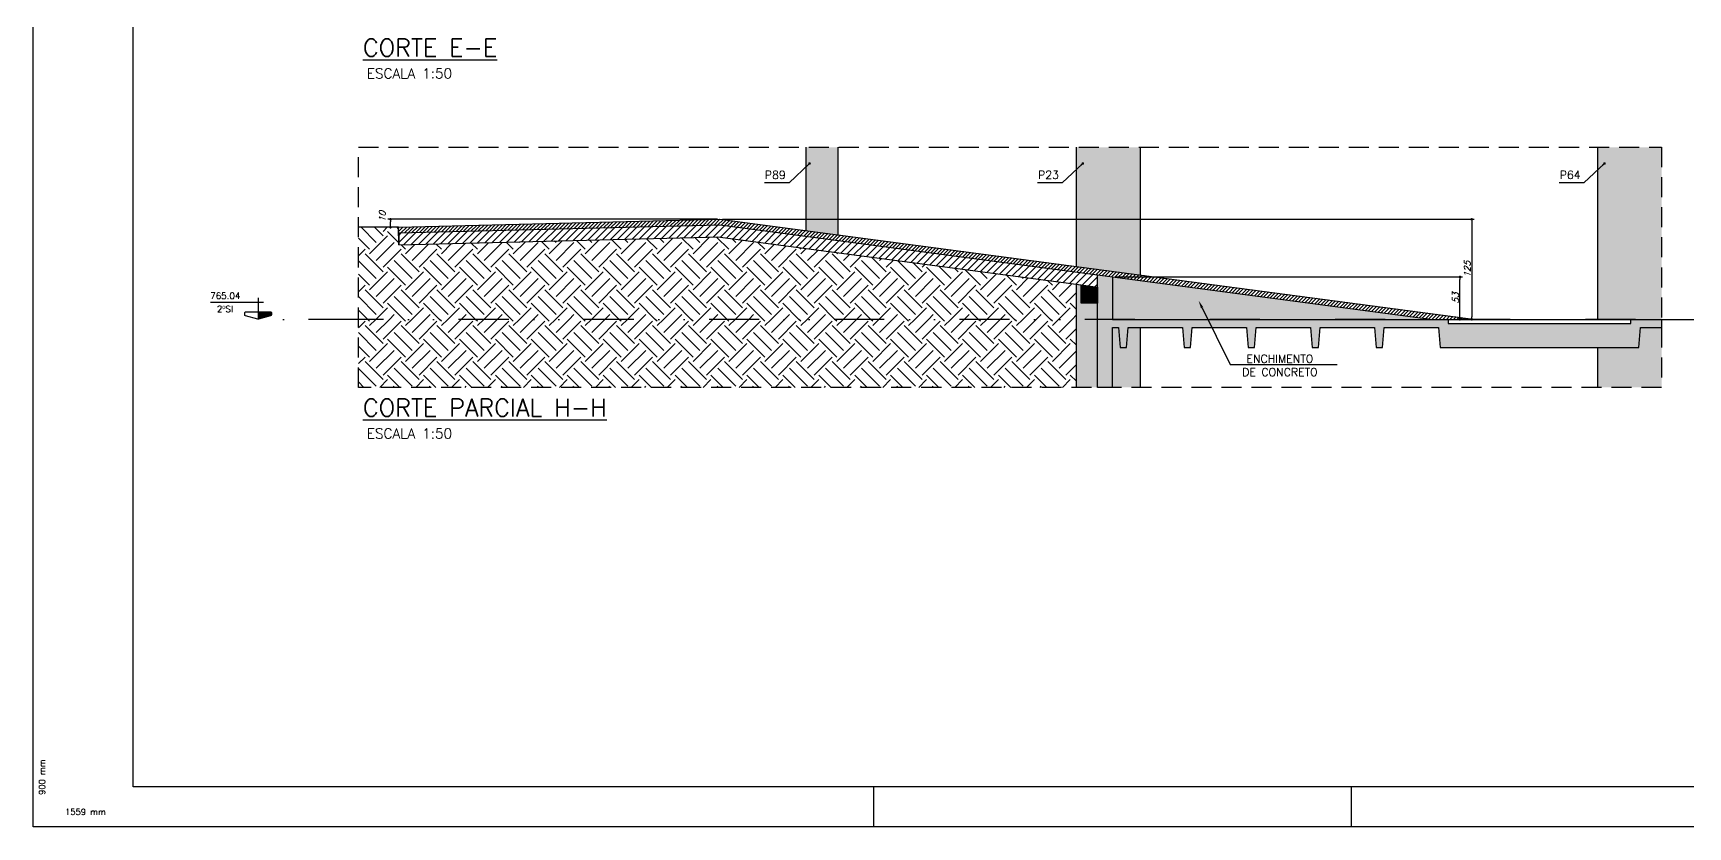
# Model space of a CAD drawing. Header units: millimetres. Extents: x 0 to 7795, y 0 to 4500.
# Drawn here: x 0 to 2068, y 0 to 992 of the extents above; entities that cross this region are included whole.
import ezdxf
from ezdxf import colors
from ezdxf.entities.mleader import LeaderData, LeaderLine
from ezdxf.enums import TextEntityAlignment as Align
from ezdxf.math import Vec2, Vec3

# ---------------------------------------------------------------- set-up
doc = ezdxf.new("R2010")
doc.units = ezdxf.units.MM
doc.header["$LTSCALE"] = 50
doc.linetypes.add('DASHED', pattern=[0.75, 0.5, -0.25])
doc.linetypes.add('DIVIDE2', pattern=[0.625, 0.25, -0.125, 0, -0.125, 0, -0.125])
for name, color, linetype in [('AR-TEXTO_REGUA 120_1-200', 4, 'Continuous'), ('F-AUX', 2, 'Continuous'), ('F-AUX-DET', 2, 'Continuous'), ('F-AUX-RED', 1, 'Continuous'), ('F-AUX-VARIACAO', 2, 'Continuous'), ('F-CORTE', 4, 'Continuous'), ('F-COTAS', 106, 'Continuous'), ('F-EIXOS-DET', 1, 'Continuous'), ('F-LEADER', 1, 'Continuous'), ('F-MARGEM', 1, 'Continuous'), ('F-NÍVEL-VISTA', 2, 'Continuous'), ('F-SOLIDO-CORTE', 71, 'Continuous'), ('F-TEXTO', 6, 'Continuous'), ('F-TEXTO-YELLOW', 2, 'Continuous'), ('F-VISTA', 2, 'Continuous'), ('F-VISTA SÓLIDO 1', 254, 'Continuous')]:
    doc.layers.add(name, color=color, linetype=linetype)
doc.styles.add('CP-TEXT-INCL', font='simplex.shx', dxfattribs={"oblique": 20})
doc.styles.add('MCP', font='simplex.shx')
doc.styles.add('REGUA-120-esc1_200', font='simplex.shx', dxfattribs={"height": 0.6})
doc.styles.add('ROMANS', font='simplex.shx')
doc.styles.get("Standard").update_dxf_attribs({"font": 'txt.shx'})
doc.dimstyles.new('CP-COTAS-50', dxfattribs={"dimscale": 0.64, "dimtxt": 12.5, "dimasz": 5, "dimexe": 5, "dimexo": 5, "dimgap": 2.5, "dimtad": 1, "dimdec": 1, "dimdsep": 46, "dimtxsty": 'CP-TEXT-INCL', "dimblk1": 'DOT', "dimblk2": 'DOT', "dimsah": 1, "dimcen": 9, "dimclrd": 256, "dimclre": 256, "dimclrt": 256, "dimadec": 0, "dimazin": 0, "dimtfac": 1, "dimtdec": 1, "dimtmove": 2, "dimatfit": 3, "dimldrblk": 'DOT', "dimfxl": 5, "dimtolj": 1, "dimarcsym": 0})
pattern_1 = [(45, (-4007.956, -602.684), (0, 44.90128), [31.75, -31.75]), (45, (-4016.375, -594.265), (0, 44.90128), [31.75, -31.75]), (45, (-4024.794, -585.846), (0, 44.90128), [31.75, -31.75]), (135, (-4024.794, -580.234), (-44.90128, 0), [31.75, -31.75]), (135, (-4016.375, -571.815), (-44.90128, 0), [31.75, -31.75]), (135, (-4007.956, -563.396), (-44.90128, 0), [31.75, -31.75])]

# ---------------------------------------------------------------- blocks, each defined once
blk = doc.blocks.new('_DOT')
at = {"color": 0, "linetype": 'ByBlock'}
blk.add_line((-0.5, 0), (-1, 0), dxfattribs=at)
at = {"color": 0, "linetype": 'ByBlock', "const_width": 0.5}
blk.add_lwpolyline([(-0.25, 0, 1), (0.25, 0, 1)], format="xyb", close=True, dxfattribs=at)
blk = doc.blocks.new('*D58')
at = {"layer": 'DEFPOINTS', "color": 0, "transparency": 16777216}
for p in [(858.3, 759.4), (1797.6, 634.4), (1802.3, 634.4)]:
    blk.add_point(p, dxfattribs=at)
at = {"layer": 'F-COTAS', "lineweight": -2, "transparency": 16777216}
for p, q in [((861.5, 759.4), (1800.8, 759.4)), ((1797.6, 756.2), (1797.6, 637.6)), ((1799.1, 634.4), (1794.4, 634.4))]:
    blk.add_line(p, q, dxfattribs=at)
at = {"layer": 'F-COTAS', "lineweight": -2, "transparency": 16777216, "xscale": 3.2, "yscale": 3.2, "zscale": 3.2}
for p, rotation in [((1797.6, 759.4), 90), ((1797.6, 634.4), 270)]:
    blk.add_blockref('_DOT', p, dxfattribs=dict(at, rotation=rotation))
at = {"layer": 'F-COTAS', "transparency": 16777216, "insert": (1792, 696.9), "char_height": 8, "attachment_point": 5, "rotation": 90, "style": 'CP-TEXT-INCL'}
blk.add_mtext('\\A1;125', dxfattribs=at)
blk = doc.blocks.new('*D59')
at = {"layer": 'DEFPOINTS', "color": 0, "transparency": 16777216}
for p in [(446.6, 759.4), (456.7, 749.4), (858.3, 759.4)]:
    blk.add_point(p, dxfattribs=at)
at = {"layer": 'F-COTAS', "lineweight": -2, "transparency": 16777216}
for p, q in [((855.1, 759.4), (443.4, 759.4)), ((453.5, 749.4), (443.4, 749.4)), ((446.6, 752.6), (446.6, 756.2))]:
    blk.add_line(p, q, dxfattribs=at)
at = {"layer": 'F-COTAS', "lineweight": -2, "transparency": 16777216, "xscale": 3.2, "yscale": 3.2, "zscale": 3.2}
for p, rotation in [((446.6, 759.4), 90), ((446.6, 749.4), 270)]:
    blk.add_blockref('_DOT', p, dxfattribs=dict(at, rotation=rotation))
at = {"layer": 'F-COTAS', "transparency": 16777216, "insert": (436.3, 762.8), "char_height": 8, "attachment_point": 5, "rotation": 90, "style": 'CP-TEXT-INCL'}
blk.add_mtext('\\A1;10', dxfattribs=at)
blk = doc.blocks.new('*D60')
at = {"layer": 'DEFPOINTS', "color": 0, "transparency": 16777216}
for p in [(1348.8, 687.4), (1782.9, 687.4), (1348.8, 634.4)]:
    blk.add_point(p, dxfattribs=at)
at = {"layer": 'F-COTAS', "lineweight": -2, "transparency": 16777216}
for p, q in [((1352, 687.4), (1786.1, 687.4)), ((1782.9, 637.6), (1782.9, 684.2)), ((1352, 634.4), (1786.1, 634.4))]:
    blk.add_line(p, q, dxfattribs=at)
at = {"layer": 'F-COTAS', "lineweight": -2, "transparency": 16777216, "xscale": 3.2, "yscale": 3.2, "zscale": 3.2}
for p, rotation in [((1782.9, 687.4), 90), ((1782.9, 634.4), 270)]:
    blk.add_blockref('_DOT', p, dxfattribs=dict(at, rotation=rotation))
at = {"layer": 'F-COTAS', "transparency": 16777216, "insert": (1777.3, 660.9), "char_height": 8, "attachment_point": 5, "rotation": 90, "style": 'CP-TEXT-INCL'}
blk.add_mtext('\\A1;53', dxfattribs=at)
blk = doc.blocks.new('A0-2L_900')
at = {"layer": 'F-MARGEM', "color": 2}
for p, q in [((21, 1), (21, 0)), ((32.95, 0), (32.95, 1))]:
    blk.add_line(p, q, dxfattribs=at)
blk.add_lwpolyline([(155.9, 0), (0, 0), (0, 90), (155.9, 90)], close=True, dxfattribs=at)
at = {"layer": 'F-MARGEM', "color": 7}
blk.add_lwpolyline([(2.5, 89), (154.9, 89), (154.9, 1), (2.5, 1)], close=True, dxfattribs=at)
at = {"layer": 'F-MARGEM', "color": 1, "style": 'MCP'}
blk.add_text('900 mm', height=0.1524, rotation=90, dxfattribs=at).set_placement((0.3, 0.8))
blk.add_text('1559 mm', height=0.1524, dxfattribs=at).set_placement((0.8, 0.3))
blk = doc.blocks.new('Nível - Vista')
at = {"layer": 'F-NÍVEL-VISTA'}
blk.add_hatch(color=71, dxfattribs=at).paths.add_polyline_path([(0, 0.238), (-0.38, 0.238, 0.414214), (-0.42, 0.198), (-0.42, 0.148, 0.331206), (-0.391, 0.11), (-0.011, 0.002, 0.072993), (0, 0)])
at = {"layer": 'F-NÍVEL-VISTA', "color": 2}
for p, q in [((-0.168, 0.521), (1.493, 0.521)), ((0, 0.67), (0, 0))]:
    blk.add_line(p, q, dxfattribs=at)
blk.add_lwpolyline([(-0.011, 0.002, 0.146769), (0.011, 0.002), (0.391, 0.11, 0.331206), (0.42, 0.148), (0.42, 0.198, 0.414214), (0.38, 0.238), (-0.38, 0.238, 0.414214), (-0.42, 0.198), (-0.42, 0.148, 0.331206), (-0.391, 0.11), (-0.011, 0.002, 0.146769), (0.011, 0.002)], format="xyb", dxfattribs=at)
at = {"layer": 'F-TEXTO', "color": 3, "style": 'MCP'}
for tag, p in [('NÍVEL', (1.026, 0.636)), ('NÍVEL_DETALHE', (1.02, 0.186))]:
    blk.add_attdef(tag, text='', height=0.2, dxfattribs=at).set_placement(p, align=Align.CENTER)

msp = doc.modelspace()

# ---------------------------------------------------------------- hatches: boundary and pattern name
at = {"layer": 'F-AUX-DET'}
h = msp.add_hatch(dxfattribs=at)
h.set_pattern_fill('EARTH', color=252, scale=5, angle=45)
h.set_pattern_definition(pattern_1)
h.paths.add_polyline_path([(857.12, 737.36), (457.2, 727.4), (456.83, 742.4), (456.66, 749.4), (406.66, 749.4), (406.66, 634.4), (1303.8, 634.4), (1303.8, 678.21)])
h = msp.add_hatch(dxfattribs=at)
h.set_pattern_fill('EARTH', color=252, scale=5, angle=45)
h.set_pattern_definition(pattern_1)
h.paths.add_polyline_path([(1303.8, 634.4), (406.66, 634.4), (406.66, 549.4), (1303.8, 549.4)])
at = {"layer": 'F-AUX-RED'}
h = msp.add_hatch(dxfattribs=at)
h.set_pattern_fill('AR-CONC', color=256, scale=0.025)
h.set_pattern_definition([(50, (-17.928, 1306.6366), (4.554617, -0.398477), [0.47625, -5.23875]), (355, (-17.928, 1306.6366), (-0.881086, 4.776421), [0.381, -4.191015]), (100.45144, (-17.5484, 1306.6034), (3.673531, 4.377944), [0.40475, -4.452256]), (46.1842, (-17.928, 1307.9066), (6.776976, -1.051058), [0.714375, -7.858125]), (96.63556, (-17.363, 1307.819), (5.935103, 6.185653), [0.607126, -6.67839]), (351.18415, (-17.928, 1307.9066), (5.935103, 6.185653), [0.5715, -6.286493]), (21, (-17.293, 1307.589), (3.79036, -2.55663), [0.47625, -5.23875]), (326, (-17.293, 1307.589), (1.545051, 4.604699), [0.381, -4.191]), (71.45144, (-16.977, 1307.376), (5.33541, 2.048069), [0.40475, -4.452248]), (37.5, (-17.928, 1306.6366), (0.0772151, 2.113876), [0, -4.1402, 0, -4.2545, 0, -4.206875]), (7.5, (-17.928, 1306.6366), (1.6704916, 2.5045144), [0, -2.4257, 0, -4.04495, 0, -1.603375]), (327.5, (-19.344, 1306.6366), (3.3897649, -0.1432186), [0, -1.5875, 0, -4.953, 0, -6.57225]), (317.5, (-19.979, 1306.6366), (3.7032295, 0.6356623), [0, -2.06375, 0, -3.2893, 0, -4.66725])])
h.paths.add_polyline_path([(1348.8, 687.39), (1348.8, 634.4), (1748.97, 634.4)])
at = {"layer": 'F-AUX-VARIACAO'}
h = msp.add_hatch(dxfattribs=at)
h.set_pattern_fill('ANSI31', color=253)
h.set_pattern_definition([(45, (-17.928, 1306.6366), (-2.245064, 2.245064), [])])
h.paths.add_polyline_path([(858.3, 759.4), (456.66, 749.4), (456.83, 742.4), (857.92, 752.39), (1748.97, 634.4), (1756.3, 634.4), (1802.3, 634.4)])
at = {"layer": 'F-SOLIDO-CORTE'}
h = msp.add_hatch(dxfattribs=at)
h.set_pattern_fill('ANSI31', color=1, scale=2, style=0)
h.set_pattern_definition([(45, (181.656, -1879.701), (-4.490128, 4.490128), [])])
h.paths.add_polyline_path([(456.83, 742.4), (457.2, 727.4), (857.12, 737.36), (1329.8, 674.77), (1329.8, 689.9), (857.92, 752.39)])
h = msp.add_hatch(color=256, dxfattribs=at)
h.dxf.hatch_style = 1
h.paths.add_polyline_path([(1348.8, 624.4), (1356.3, 624.4), (1358.3, 599.4), (1366.3, 599.4), (1368.3, 624.4), (1436.3, 624.4), (1438.3, 599.4), (1446.3, 599.4), (1448.3, 624.4), (1516.3, 624.4), (1518.3, 599.4), (1526.3, 599.4), (1528.3, 624.4), (1596.3, 624.4), (1598.3, 599.4), (1606.3, 599.4), (1608.3, 624.4), (1676.3, 624.4), (1678.3, 599.4), (1686.3, 599.4), (1688.3, 624.4), (1756.3, 624.4), (1758.3, 599.4), (2006.3, 599.4), (2008.3, 624.4), (2034.87, 624.4), (2034.87, 634.4), (1996.3, 634.4), (1996.3, 629.4), (1768.3, 629.4), (1768.3, 634.4), (1348.8, 634.4), (1348.8, 687.39), (1329.8, 689.9), (1329.8, 549.4), (1348.8, 549.4)])
h = msp.add_hatch(color=256, dxfattribs=at)
h.dxf.hatch_style = 1
h.paths.add_polyline_path([(1329.8, 674.77), (1309.8, 677.42), (1309.8, 654.77), (1329.8, 654.77)])
at = {"layer": 'F-VISTA SÓLIDO 1'}
for points in [[(1005.8, 849.4), (965.8, 849.4), (965.8, 745.16), (1005.8, 739.87)], [(1383.8, 849.4), (1303.8, 849.4), (1303.8, 700.41), (1383.8, 689.81)], [(1309.8, 654.77), (1309.8, 677.42), (1303.8, 678.21), (1303.8, 634.4), (1329.8, 634.4), (1329.8, 654.77)], [(1329.8, 634.4), (1303.8, 634.4), (1303.8, 549.4), (1329.8, 549.4)], [(1383.8, 624.4), (1368.3, 624.4), (1366.3, 599.4), (1358.3, 599.4), (1356.3, 624.4), (1348.8, 624.4), (1348.8, 549.4), (1383.8, 549.4)]]:
    msp.add_hatch(color=256, dxfattribs=at).paths.add_polyline_path(points)
h = msp.add_hatch(color=256, dxfattribs=at)
h.paths.add_polyline_path([(2034.87, 849.4), (1955.3, 849.4), (1955.3, 634.4), (2002.3, 634.4), (2034.87, 634.4)])
h.paths.add_polyline_path([(1996.3, 634.4), (1955.3, 634.4)], flags=17)
h.paths.add_polyline_path([(2034.87, 624.4), (2008.3, 624.4), (2006.3, 599.4), (1955.3, 599.4), (1955.3, 549.4), (2034.87, 549.4)])

# ---------------------------------------------------------------- linework, layer by layer
at = {"layer": 'F-AUX'}
msp.add_line((1768.3, 634.4), (1996.3, 634.4), dxfattribs=at)
at = {"layer": 'F-AUX', "color": 1, "linetype": 'DASHED'}
msp.add_lwpolyline([(2034.87, 549.4), (406.66, 549.4), (406.66, 849.4), (2034.87, 849.4)], close=True, dxfattribs=at)
at = {"layer": 'F-AUX-RED'}
for points in [[(456.66, 749.4), (406.66, 749.4)], [(457.2, 727.4), (456.66, 749.4)], [(1348.8, 687.39), (1748.97, 634.4)]]:
    msp.add_lwpolyline(points, dxfattribs=at)
at = {"layer": 'F-AUX-VARIACAO', "color": 253}
msp.add_lwpolyline([(456.66, 749.4), (858.3, 759.4), (1802.3, 634.4)], dxfattribs=at)
at = {"layer": 'F-CORTE', "color": 3}
for points in [[(456.83, 742.4), (857.92, 752.39), (1329.8, 689.9)], [(457.2, 727.4), (858.84, 737.4)], [(855.41, 737.59), (1309.8, 677.42)]]:
    msp.add_lwpolyline(points, dxfattribs=at)
at = {"layer": 'F-CORTE'}
for points in [[(1329.8, 549.4), (1329.8, 689.9), (1348.8, 687.39), (1348.8, 634.4), (1768.3, 634.4), (1768.3, 629.4), (1996.3, 629.4), (1996.3, 634.4), (2034.87, 634.4)], [(1329.8, 674.77), (1329.8, 654.77), (1309.8, 654.77), (1309.8, 677.42)], [(1309.8, 677.42), (1329.8, 674.77)], [(1348.8, 549.4), (1348.8, 624.4), (1356.3, 624.4), (1358.3, 599.4), (1366.3, 599.4), (1366.3, 599.4), (1368.3, 624.4), (1436.3, 624.4), (1438.3, 599.4), (1446.3, 599.4), (1446.3, 599.4), (1448.3, 624.4), (1516.3, 624.4), (1518.3, 599.4), (1526.3, 599.4), (1526.3, 599.4), (1528.3, 624.4), (1596.3, 624.4), (1598.3, 599.4), (1606.3, 599.4), (1606.3, 599.4), (1608.3, 624.4), (1676.3, 624.4), (1678.3, 599.4), (1686.3, 599.4), (1686.3, 599.4), (1688.3, 624.4), (1756.3, 624.4), (1758.3, 599.4), (2006.3, 599.4), (2008.3, 624.4), (2034.87, 624.4)]]:
    msp.add_lwpolyline(points, dxfattribs=at)
at = {"layer": 'F-EIXOS-DET', "color": 252, "linetype": 'DIVIDE2', "ltscale": 5}
msp.add_line((2002.3, 634.4), (406.66, 634.4), dxfattribs=at)
at = {"layer": 'F-EIXOS-DET', "linetype": 'DIVIDE2', "ltscale": 5}
for points in [[(406.66, 634.4), (258.69, 634.4)], [(2002.3, 634.4), (2034.87, 634.4)], [(2034.87, 634.4), (2148.87, 634.4)]]:
    msp.add_lwpolyline(points, dxfattribs=at)
at = {"layer": 'F-SOLIDO-CORTE', "color": 1}
msp.add_line((456.83, 742.4), (457.2, 727.4), dxfattribs=at)
at = {"layer": 'F-SOLIDO-CORTE'}
for p, q in [((2034.87, 634.4), (2034.87, 624.4)), ((1348.8, 549.4), (1329.8, 549.4))]:
    msp.add_line(p, q, dxfattribs=at)
at = {"layer": 'F-VISTA', "linetype": 'Continuous'}
for p, q in [((965.8, 745.16), (965.8, 849.4)), ((1005.8, 739.87), (1005.8, 849.4)), ((1303.8, 700.41), (1303.8, 849.4)), ((1383.8, 689.81), (1383.8, 849.4)), ((1955.3, 634.4), (1955.3, 849.4)), ((1303.8, 549.4), (1303.8, 678.21)), ((1383.8, 549.4), (1383.8, 624.4)), ((1955.3, 549.4), (1955.3, 599.4))]:
    msp.add_line(p, q, dxfattribs=at)

# ---------------------------------------------------------------- block references
at = {"layer": 'F-MARGEM', "xscale": 50, "yscale": 50, "zscale": 50}
msp.add_blockref('A0-2L_900', (0, 0), dxfattribs=at)
at = {"layer": 'F-NÍVEL-VISTA', "linetype": 'Continuous'}
ref = msp.add_blockref('Nível - Vista', (281.19, 634.4), dxfattribs=dict(at, xscale=-40, yscale=40, zscale=40))
ref.add_attrib('NÍVEL', '765.04', dxfattribs={"layer": 'F-TEXTO', "color": 3, "height": 8, "style": 'MCP'}).set_placement((240.14, 659.83), align=Align.CENTER)

# ---------------------------------------------------------------- texts
at = {"layer": 'AR-TEXTO_REGUA 120_1-200', "color": 2, "style": 'REGUA-120-esc1_200'}
for p in [(416.99, 935.47), (416.99, 935.47), (416.99, 485.47), (416.99, 485.47)]:
    msp.add_text('ESCALA 1:50', height=12.5, dxfattribs=at).set_placement(p)
at = {"layer": 'F-TEXTO', "style": 'ROMANS'}
for s, p in [('%%UCORTE E-E', (412.15, 963.08)), ('%%UCORTE PARCIAL H-H', (412.15, 513.08))]:
    msp.add_text(s, height=21.875, dxfattribs=at).set_placement(p)
at = {"layer": 'F-TEXTO', "color": 3, "style": 'MCP'}
msp.add_text('2ºSI', height=8, dxfattribs=at).set_placement((239.79, 643.4), align=Align.CENTER)
at = {"layer": 'F-TEXTO-YELLOW', "style": 'MCP'}
for s, p in [('P89', (914.31, 809.94)), ('P23', (1255.69, 809.94)), ('P64', (1907.57, 809.94))]:
    msp.add_text(s, height=10, dxfattribs=at).set_placement(p)
at = {"layer": 'F-TEXTO-YELLOW', "insert": (1557.92, 576.75), "char_height": 10, "attachment_point": 5, "style": 'MCP'}
msp.add_mtext_dynamic_manual_height_columns('ENCHIMENTO DE CONCRETO', width=110.244, gutter_width=12.5, heights=[0], dxfattribs=at)

# ---------------------------------------------------------------- dimensions: what is measured, and where the dimension line sits
at = {"layer": 'F-COTAS'}
dim = msp.add_linear_dim(base=(446.64, 759.4), p1=(456.66, 749.4), p2=(858.3, 759.4), angle=90, dimstyle='CP-COTAS-50', dxfattribs=at)
dim.commit()
dim.dimension.update_dxf_attribs({"geometry": '*D59', "text_midpoint": (436.3, 762.78), "dimtype": 160})
for base, p1, p2, picture, middle in [((1797.57, 634.4), (858.3, 759.4), (1802.3, 634.4), '*D58', (1791.97, 696.9)), ((1782.86, 687.39), (1348.8, 634.4), (1348.8, 687.39), '*D60', (1777.26, 660.89))]:
    dim = msp.add_linear_dim(base=base, p1=p1, p2=p2, angle=90, dimstyle='CP-COTAS-50', dxfattribs=at)
    dim.commit()
    dim.dimension.update_dxf_attribs({"geometry": picture, "text_midpoint": middle})

# ---------------------------------------------------------------- leaders
at = {"layer": 'F-AUX-RED'}
ml = msp.add_multileader_mtext('Standard', dxfattribs=at)
ml.set_content('', color=256)
ml.set_leader_properties()
ml.build(insert=Vec2(0, 0))
ml.multileader.update_dxf_attribs({"text_right_attachment_type": 6, "text_top_attachment_type": 0, "text_bottom_attachment_type": 0, "dogleg_length": 0.36, "arrow_head_size": 10})
ctx = ml.context
ctx.base_point, ctx.char_height, ctx.arrow_head_size, ctx.landing_gap_size, ctx.plane_origin = Vec3(1629.27, 577.9), 0.18, 10, 0.09, Vec3(1456.36, 640.7)
ctx.right_attachment = 6
notes = []
notes.append((ctx, [(0, (1, 1, 0), (1495.7, 577.9), (1, 0), 133.58, [(0, [(1456.36, 657.76)], 256, [])])]))
ctx.mtext.insert, ctx.mtext.flow_direction = Vec3(1629.36, 577.99), 5
at = {"layer": 'F-LEADER'}
for points in [[(970.24, 829.21), (944.58, 805.15), (913.71, 805.15)], [(1311.62, 829.21), (1285.96, 805.15), (1255.09, 805.15)], [(1963.51, 829.21), (1937.85, 805.15), (1906.98, 805.15)]]:
    msp.add_leader(points, dimstyle='CP-COTAS-50', dxfattribs=at)
for ctx, leaders in notes:
    for number, flags, end, landing, length, lines in leaders:
        leader = LeaderData()
        leader.index, (leader.has_last_leader_line, leader.has_dogleg_vector, leader.attachment_direction) = number, flags
        leader.last_leader_point, leader.dogleg_vector, leader.dogleg_length = Vec3(end), Vec3(landing), length
        for number, points, colour, breaks in lines:
            line = LeaderLine()
            line.index, line.vertices, line.color, line.breaks = number, Vec3.list(points), colors.encode_raw_color(colour), breaks
            leader.lines.append(line)
        ctx.leaders.append(leader)

doc.saveas('drawing.dxf')
